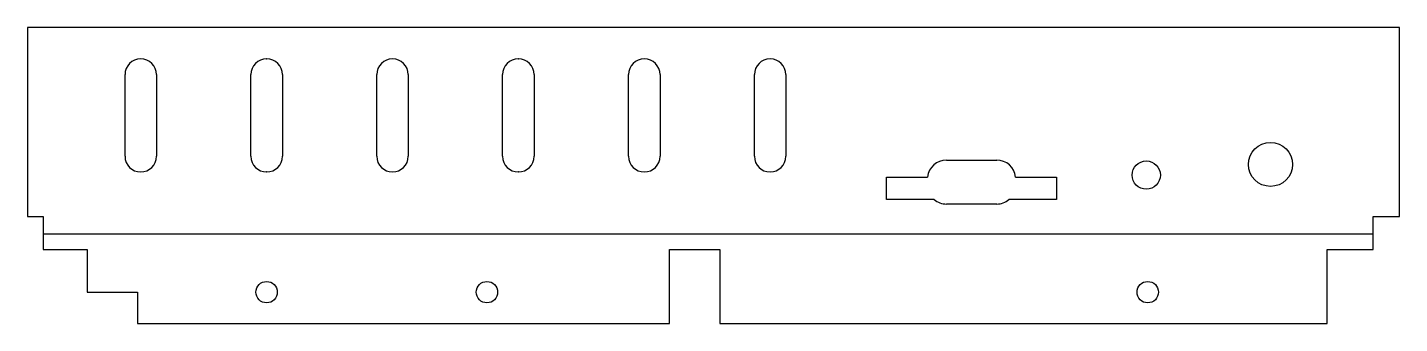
# Model space of a CAD drawing. Header units: millimetres. Extents: x 2 to 220, y -14 to 33.
import ezdxf

# ---------------------------------------------------------------- set-up
doc = ezdxf.new("R2010")
doc.units = ezdxf.units.MM
doc.layers.add('BEND', color=1, linetype='Continuous')
doc.layers.add('CUT', color=7, linetype='Continuous')

msp = doc.modelspace()

# ---------------------------------------------------------------- linework, layer by layer
at = {"layer": 'BEND'}
msp.add_line((4.5, 0), (215.8, 0), dxfattribs=at)
at = {"layer": 'CUT'}
for p, q in [((220, 32.86, -1), (2, 32.86, -1)), ((2, 32.86, -1), (2, 2.76, -1)), ((220, 2.76, -1), (220, 32.86, -1)), ((19.99, 27.86, -1), (20.01, 27.86, -1)), ((39.99, 27.86, -1), (40.01, 27.86, -1)), ((59.99, 27.86, -1), (60.01, 27.86, -1)), ((79.99, 27.86, -1), (80.01, 27.86, -1)), ((99.99, 27.86, -1), (100.01, 27.86, -1)), ((119.99, 27.86, -1), (120.01, 27.86, -1)), ((17.5, 12.35, -1), (17.5, 25.37, -1)), ((22.5, 25.37, -1), (22.5, 12.35, -1)), ((37.5, 12.35, -1), (37.5, 25.37, -1)), ((42.5, 25.37, -1), (42.5, 12.35, -1)), ((57.5, 12.35, -1), (57.5, 25.37, -1)), ((62.5, 25.37, -1), (62.5, 12.35, -1)), ((77.5, 12.35, -1), (77.5, 25.37, -1)), ((82.5, 25.37, -1), (82.5, 12.35, -1)), ((97.5, 12.35, -1), (97.5, 25.37, -1)), ((102.5, 25.37, -1), (102.5, 12.35, -1)), ((117.5, 12.35, -1), (117.5, 25.37, -1)), ((122.5, 25.37, -1), (122.5, 12.35, -1)), ((148, 11.76, -1), (156, 11.76, -1)), ((20.01, 9.86, -1), (19.99, 9.86, -1)), ((40.01, 9.86, -1), (39.99, 9.86, -1)), ((60.01, 9.86, -1), (59.99, 9.86, -1)), ((80.01, 9.86, -1), (79.99, 9.86, -1)), ((100.01, 9.86, -1), (99.99, 9.86, -1)), ((120.01, 9.86, -1), (119.99, 9.86, -1)), ((138.5, 5.46, -1), (138.5, 9.06, -1)), ((138.5, 9.06, -1), (145.02, 9.06, -1)), ((158.98, 9.06, -1), (165.5, 9.06, -1)), ((165.5, 9.06, -1), (165.5, 5.46, -1)), ((146.07, 5.46, -1), (138.5, 5.46, -1)), ((156, 4.76, -1), (148, 4.76, -1)), ((165.5, 5.46, -1), (157.93, 5.46, -1)), ((2, 2.76, -1), (4.5, 2.76, -1)), ((4.5, 2.76, -1), (4.5, -2.46, -1)), ((215.8, -2.46, -1), (215.8, 2.76, -1)), ((215.8, 2.76, -1), (220, 2.76, -1)), ((4.5, -2.46, -1), (11.5, -2.46, -1)), ((11.5, -2.46, -1), (11.5, -9.26, -1)), ((104, -14.26, -1), (104, -2.46, -1)), ((104, -2.46, -1), (112, -2.46, -1)), ((112, -2.46, -1), (112, -14.26, -1)), ((208.5, -14.26, -1), (208.5, -2.46, -1)), ((208.5, -2.46, -1), (215.8, -2.46, -1)), ((11.5, -9.26, -1), (19.5, -9.26, -1)), ((19.5, -9.26, -1), (19.5, -14.26, -1)), ((19.5, -14.26, -1), (104, -14.26, -1)), ((112, -14.26, -1), (208.5, -14.26, -1))]:
    msp.add_line(p, q, dxfattribs=at)
for centre, radius in [((199.5, 11.06, -1), 3.5), ((179.75, 9.36, -1), 2.25), ((40, -9.26, -1), 1.7), ((75, -9.26, -1), 1.7), ((180, -9.26, -1), 1.7)]:
    msp.add_circle(centre, radius, dxfattribs=at)
for centre, radius, start, end in [((19.99, 25.37, -1), 2.49, 90, 180), ((20.01, 25.37, -1), 2.49, 0, 90), ((39.99, 25.37, -1), 2.49, 90, 180), ((40.01, 25.37, -1), 2.49, 0, 90), ((59.99, 25.37, -1), 2.49, 90, 180), ((60.01, 25.37, -1), 2.49, 0, 90), ((79.99, 25.37, -1), 2.49, 90, 180), ((80.01, 25.37, -1), 2.49, 0, 90), ((99.99, 25.37, -1), 2.49, 90, 180), ((100.01, 25.37, -1), 2.49, 0, 90), ((119.99, 25.37, -1), 2.49, 90, 180), ((120.01, 25.37, -1), 2.49, 0, 90), ((19.99, 12.35, -1), 2.49, 180, 270), ((20.01, 12.35, -1), 2.49, -90, 0), ((39.99, 12.35, -1), 2.49, 180, 270), ((40.01, 12.35, -1), 2.49, -90, 0), ((59.99, 12.35, -1), 2.49, 180, 270), ((60.01, 12.35, -1), 2.49, -90, 0), ((79.99, 12.35, -1), 2.49, 180, 270), ((80.01, 12.35, -1), 2.49, -90, 0), ((99.99, 12.35, -1), 2.49, 180, 270), ((100.01, 12.35, -1), 2.49, -90, 0), ((119.99, 12.35, -1), 2.49, 180, 270), ((120.01, 12.35, -1), 2.49, -90, 0), ((148, 8.76, -1), 3, 90, 174.2608), ((156, 8.76, -1), 3, 5.7392, 90), ((148, 7.76, -1), 3, 230.0555, 270), ((156, 7.76, -1), 3, -90, -50.0555)]:
    msp.add_arc(centre, radius, start, end, dxfattribs=at)

doc.saveas('drawing.dxf')
